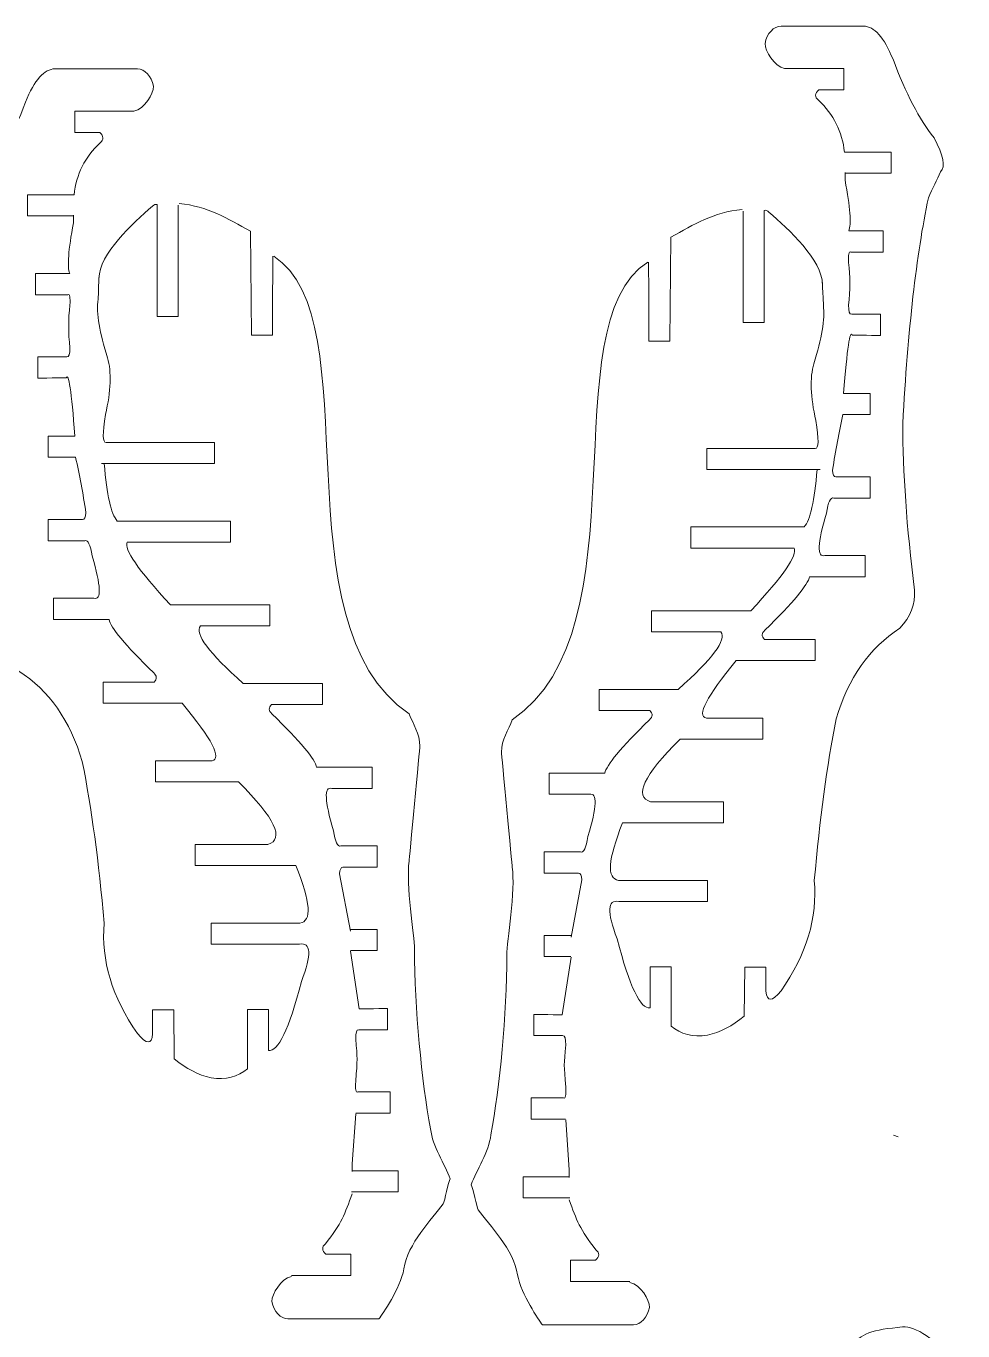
# Model space of a CAD drawing. Header units: inches. Extents: x -299 to 294, y -109 to 223.
# Drawn here: x 170.3 to 294.1, y 50.8 to 223.4 of the extents above; entities that cross this region are included whole.
import ezdxf

# ---------------------------------------------------------------- set-up
doc = ezdxf.new("R2010")
doc.units = ezdxf.units.IN
doc.header["$MEASUREMENT"] = 0
doc.layers.add('Layer 1', color=7, linetype='Continuous')

msp = doc.modelspace()

# ---------------------------------------------------------------- linework, layer by layer
at = {"layer": 'Layer 1', "color": 1, "lineweight": 9}
msp.add_lwpolyline([(284.9715, 76.693), (285.5839, 76.4704)], dxfattribs=at)
for points, knots in [([(280.9902, 223.3891), (277.6904, 223.3891), (273.3856, 223.3891), (270.0857, 223.3891), (270.0857, 223.3891), (269.1431, 223.3891), (268.2002, 222.3968), (267.9645, 221.0739), (267.9645, 221.0739), (267.9645, 220.0815), (269.1431, 218.0971), (270.5572, 217.7663)], [0, 0, 0, 0, 0.33333333, 0.33333333, 0.33333333, 0.33333334, 0.66666667, 0.66666667, 0.66666667, 0.66666668, 1, 1, 1, 1]), ([(268.0859, 95.7358), (268.2141, 94.2986), (268.8806, 94.3145), (270.0853, 95.7845), (270.0853, 95.7845), (273.451, 100.6017), (274.9166, 105.472), (274.4821, 110.3947), (274.4821, 110.3947), (275.1908, 118.4802), (276.1572, 125.5993), (277.3814, 131.752), (277.3814, 131.752), (278.9599, 137.1637), (281.7626, 141.1582), (285.7894, 143.7352), (285.7894, 143.7352), (287.2069, 145.2814), (287.8511, 146.9565), (287.7223, 148.7605), (287.7223, 148.7605), (286.6914, 157.1358), (286.176, 164.4804), (286.176, 170.7942), (286.176, 170.7942), (286.8525, 183.2606), (287.98, 193.2145), (289.5585, 200.6557), (289.5585, 200.6557), (290.1458, 201.9161), (290.6858, 203.0685), (291.1779, 204.1131), (291.1779, 204.1131), (291.8552, 204.8078), (291.5651, 206.3105), (290.3071, 208.6208), (290.3071, 208.6208), (288.3719, 211.0444), (286.5657, 214.5018), (284.8888, 218.9932), (284.8888, 218.9932), (283.6994, 221.8902), (282.3998, 223.3555), (280.9902, 223.3891)], [0, 0, 0, 0, 0.09090909, 0.09090909, 0.09090909, 0.0909091, 0.18181818, 0.18181818, 0.18181818, 0.18181819, 0.27272727, 0.27272727, 0.27272727, 0.27272728, 0.36363636, 0.36363636, 0.36363636, 0.36363637, 0.45454545, 0.45454545, 0.45454545, 0.45454546, 0.54545455, 0.54545455, 0.54545455, 0.54545456, 0.63636364, 0.63636364, 0.63636364, 0.63636365, 0.72727273, 0.72727273, 0.72727273, 0.72727274, 0.81818182, 0.81818182, 0.81818182, 0.81818183, 0.90909091, 0.90909091, 0.90909091, 0.90909092, 1, 1, 1, 1]), ([(187.0031, 90.0905), (186.8749, 88.6533), (186.2084, 88.6692), (185.0037, 90.1392), (185.0037, 90.1392), (181.638, 94.9564), (180.1724, 99.8267), (180.6069, 104.7494), (180.6069, 104.7494), (179.8982, 112.8349), (178.9318, 119.9539), (177.7076, 126.1066), (177.7076, 126.1066), (176.1291, 131.5184), (173.3264, 135.5129), (169.2996, 138.0899), (169.2996, 138.0899), (167.8822, 139.6361), (167.2379, 141.3112), (167.3667, 143.1151), (167.3667, 143.1151), (168.3976, 151.4905), (168.913, 158.8351), (168.913, 165.1489), (168.913, 165.1489), (168.2365, 177.6153), (167.109, 187.5692), (165.5305, 195.0104), (165.5305, 195.0104), (164.9432, 196.2708), (164.4032, 197.4232), (163.9111, 198.4678), (163.9111, 198.4678), (163.2338, 199.1625), (163.5239, 200.6651), (164.7819, 202.9754), (164.7819, 202.9754), (166.7171, 205.3991), (168.5233, 208.8565), (170.2002, 213.3478), (170.2002, 213.3478), (171.3896, 216.2449), (172.6892, 217.7102), (174.0988, 217.7438)], [0, 0, 0, 0, 0.09090909, 0.09090909, 0.09090909, 0.0909091, 0.18181818, 0.18181818, 0.18181818, 0.18181819, 0.27272727, 0.27272727, 0.27272727, 0.27272728, 0.36363636, 0.36363636, 0.36363636, 0.36363637, 0.45454545, 0.45454545, 0.45454545, 0.45454546, 0.54545455, 0.54545455, 0.54545455, 0.54545456, 0.63636364, 0.63636364, 0.63636364, 0.63636365, 0.72727273, 0.72727273, 0.72727273, 0.72727274, 0.81818182, 0.81818182, 0.81818182, 0.81818183, 0.90909091, 0.90909091, 0.90909091, 0.90909092, 1, 1, 1, 1]), ([(174.0988, 217.7438), (177.3986, 217.7438), (181.7034, 217.7438), (185.0033, 217.7438), (185.0033, 217.7438), (185.9459, 217.7438), (186.8888, 216.7514), (187.1245, 215.4285), (187.1245, 215.4285), (187.1245, 214.4362), (185.9459, 212.4518), (184.5318, 212.121)], [0, 0, 0, 0, 0.33333333, 0.33333333, 0.33333333, 0.33333334, 0.66666667, 0.66666667, 0.66666667, 0.66666668, 1, 1, 1, 1]), ([(270.5572, 217.7663), (270.5572, 217.7663), (278.38, 217.7663), (278.38, 217.7663), (278.38, 217.7663), (278.38, 217.7663), (278.38, 214.9724), (278.38, 214.9724), (278.38, 214.9724), (278.38, 214.9724), (275.0694, 214.9724), (275.0694, 214.9724)], [0, 0, 0, 0, 0.33333333, 0.33333333, 0.33333333, 0.33333334, 0.66666667, 0.66666667, 0.66666667, 0.66666668, 1, 1, 1, 1]), ([(184.5318, 212.121), (184.5318, 212.121), (176.709, 212.121), (176.709, 212.121), (176.709, 212.121), (176.709, 212.121), (176.709, 209.3271), (176.709, 209.3271), (176.709, 209.3271), (176.709, 209.3271), (180.0196, 209.3271), (180.0196, 209.3271)], [0, 0, 0, 0, 0.33333333, 0.33333333, 0.33333333, 0.33333334, 0.66666667, 0.66666667, 0.66666667, 0.66666668, 1, 1, 1, 1]), ([(278.4671, 206.7153), (278.4671, 206.7153), (284.645, 206.7153), (284.645, 206.7153), (284.645, 206.7153), (284.645, 206.7153), (284.645, 203.9214), (284.645, 203.9214), (284.645, 203.9214), (284.645, 203.9214), (278.5511, 203.9216), (278.5511, 203.9216)], [0, 0, 0, 0, 0.33333333, 0.33333333, 0.33333333, 0.33333334, 0.66666667, 0.66666667, 0.66666667, 0.66666668, 1, 1, 1, 1]), ([(176.622, 201.07), (176.622, 201.07), (170.444, 201.07), (170.444, 201.07), (170.444, 201.07), (170.444, 201.07), (170.444, 198.2761), (170.444, 198.2761), (170.444, 198.2761), (170.444, 198.2761), (176.5379, 198.2763), (176.5379, 198.2763)], [0, 0, 0, 0, 0.33333333, 0.33333333, 0.33333333, 0.33333334, 0.66666667, 0.66666667, 0.66666667, 0.66666668, 1, 1, 1, 1]), ([(187.5946, 199.8023), (187.5946, 199.8023), (187.5946, 184.9627), (187.5946, 184.9627), (187.5946, 184.9627), (187.5946, 184.9627), (190.3886, 184.9627), (190.3886, 184.9627), (190.3886, 184.9627), (190.3886, 184.9627), (190.3886, 199.6911), (190.3886, 199.6911)], [0, 0, 0, 0, 0.33333333, 0.33333333, 0.33333333, 0.33333334, 0.66666667, 0.66666667, 0.66666667, 0.66666668, 1, 1, 1, 1]), ([(267.8694, 199.0143), (267.8694, 199.0143), (267.8694, 184.1747), (267.8694, 184.1747), (267.8694, 184.1747), (267.8694, 184.1747), (265.0754, 184.1747), (265.0754, 184.1747), (265.0754, 184.1747), (265.0754, 184.1747), (265.0754, 198.9032), (265.0754, 198.9032)], [0, 0, 0, 0, 0.33333333, 0.33333333, 0.33333333, 0.33333334, 0.66666667, 0.66666667, 0.66666667, 0.66666668, 1, 1, 1, 1]), ([(199.9458, 196.2722), (199.9458, 196.2722), (200.066, 182.5125), (200.066, 182.5125), (200.066, 182.5125), (200.066, 182.5125), (202.86, 182.5125), (202.86, 182.5125), (202.86, 182.5125), (202.86, 182.5125), (202.8838, 192.9727), (202.8838, 192.9727)], [0, 0, 0, 0, 0.33333333, 0.33333333, 0.33333333, 0.33333334, 0.66666667, 0.66666667, 0.66666667, 0.66666668, 1, 1, 1, 1]), ([(255.5182, 195.4843), (255.5182, 195.4843), (255.398, 181.7246), (255.398, 181.7246), (255.398, 181.7246), (255.398, 181.7246), (252.604, 181.7246), (252.604, 181.7246), (252.604, 181.7246), (252.604, 181.7246), (252.5802, 192.1848), (252.5802, 192.1848)], [0, 0, 0, 0, 0.33333333, 0.33333333, 0.33333333, 0.33333334, 0.66666667, 0.66666667, 0.66666667, 0.66666668, 1, 1, 1, 1]), ([(279.0477, 196.2944), (279.0477, 196.2944), (283.5807, 196.2944), (283.5807, 196.2944), (283.5807, 196.2944), (283.5807, 196.2944), (283.5807, 193.5005), (283.5807, 193.5005), (283.5807, 193.5005), (283.5807, 193.5005), (279.3025, 193.5007), (279.3025, 193.5007)], [0, 0, 0, 0, 0.33333333, 0.33333333, 0.33333333, 0.33333334, 0.66666667, 0.66666667, 0.66666667, 0.66666668, 1, 1, 1, 1]), ([(203.0099, 192.9647), (215.9736, 184.6959), (203.2456, 144.3442), (220.9232, 132.4369), (220.9232, 132.4369), (221.3947, 131.114), (222.3375, 129.7909), (222.3375, 128.1373), (222.3375, 128.1373), (222.3375, 128.1373), (220.9232, 112.9227), (220.9232, 112.9227), (220.9232, 112.9227), (220.4518, 109.9459), (221.6304, 103.0001), (221.6304, 101.3462), (221.6304, 101.3462), (221.6304, 93.4082), (222.5732, 83.8164), (223.7516, 77.5321), (223.7516, 77.5321), (223.9873, 75.2169), (225.6374, 72.9015), (226.3445, 70.917), (226.3445, 70.917), (226.1088, 70.5863), (225.6374, 67.9403), (225.4016, 67.6095), (225.4016, 67.6095), (223.9873, 65.6251), (220.6875, 62.3175), (220.2161, 59.01), (220.2161, 59.01), (219.7448, 56.364), (217.3877, 53.0565), (216.9164, 52.3949)], [0, 0, 0, 0, 0.11111111, 0.11111111, 0.11111111, 0.11111112, 0.22222222, 0.22222222, 0.22222222, 0.22222223, 0.33333333, 0.33333333, 0.33333333, 0.33333334, 0.44444444, 0.44444444, 0.44444444, 0.44444445, 0.55555556, 0.55555556, 0.55555556, 0.55555557, 0.66666667, 0.66666667, 0.66666667, 0.66666668, 0.77777778, 0.77777778, 0.77777778, 0.77777779, 0.88888889, 0.88888889, 0.88888889, 0.8888889, 1, 1, 1, 1]), ([(252.4541, 192.1767), (239.4904, 183.908), (252.2184, 143.5562), (234.5408, 131.649), (234.5408, 131.649), (234.0693, 130.3261), (233.1265, 129.003), (233.1265, 127.3493), (233.1265, 127.3493), (233.1265, 127.3493), (234.5408, 112.1347), (234.5408, 112.1347), (234.5408, 112.1347), (235.0122, 109.158), (233.8336, 102.2121), (233.8336, 100.5583), (233.8336, 100.5583), (233.8336, 92.6203), (232.8908, 83.0285), (231.7124, 76.7442), (231.7124, 76.7442), (231.4767, 74.429), (229.8266, 72.1135), (229.1195, 70.1291), (229.1195, 70.1291), (229.3552, 69.7983), (229.8266, 67.1523), (230.0624, 66.8216), (230.0624, 66.8216), (231.4767, 64.8371), (234.7765, 61.5296), (235.2479, 58.2221), (235.2479, 58.2221), (235.7192, 55.5761), (238.0763, 52.2685), (238.5476, 51.607)], [0, 0, 0, 0, 0.11111111, 0.11111111, 0.11111111, 0.11111112, 0.22222222, 0.22222222, 0.22222222, 0.22222223, 0.33333333, 0.33333333, 0.33333333, 0.33333334, 0.44444444, 0.44444444, 0.44444444, 0.44444445, 0.55555556, 0.55555556, 0.55555556, 0.55555557, 0.66666667, 0.66666667, 0.66666667, 0.66666668, 0.77777778, 0.77777778, 0.77777778, 0.77777779, 0.88888889, 0.88888889, 0.88888889, 0.8888889, 1, 1, 1, 1]), ([(176.0413, 190.649), (176.0413, 190.649), (171.5083, 190.649), (171.5083, 190.649), (171.5083, 190.649), (171.5083, 190.649), (171.5083, 187.8551), (171.5083, 187.8551), (171.5083, 187.8551), (171.5083, 187.8551), (175.7865, 187.8553), (175.7865, 187.8553)], [0, 0, 0, 0, 0.33333333, 0.33333333, 0.33333333, 0.33333334, 0.66666667, 0.66666667, 0.66666667, 0.66666668, 1, 1, 1, 1]), ([(180.8474, 168.3227), (180.3885, 168.2578), (180.3646, 169.4855), (180.7753, 172.0061), (180.7753, 172.0061), (181.497, 175.1243), (181.5874, 177.6285), (181.0458, 179.5189), (181.0458, 179.5189), (179.9813, 182.8146), (179.562, 185.3997), (179.7879, 187.2739), (179.7879, 187.2739), (179.9108, 189.9881), (179.9519, 190.8926), (179.911, 189.9879)], [0, 0, 0, 0, 0.25, 0.25, 0.25, 0.25000001, 0.5, 0.5, 0.5, 0.50000001, 0.75, 0.75, 0.75, 0.75000001, 1, 1, 1, 1]), ([(274.6166, 167.5347), (275.0755, 167.4699), (275.0994, 168.6975), (274.6887, 171.2182), (274.6887, 171.2182), (273.967, 174.3364), (273.8766, 176.8405), (274.4182, 178.7309), (274.4182, 178.7309), (275.4827, 182.0267), (275.902, 184.6118), (275.6761, 186.486), (275.6761, 186.486), (275.5532, 189.2002), (275.5121, 190.1047), (275.553, 189.2)], [0, 0, 0, 0, 0.25, 0.25, 0.25, 0.25000001, 0.5, 0.5, 0.5, 0.50000001, 0.75, 0.75, 0.75, 0.75000001, 1, 1, 1, 1]), ([(279.4235, 185.2677), (279.4235, 185.2677), (283.249, 185.2677), (283.249, 185.2677), (283.249, 185.2677), (283.249, 185.2677), (283.249, 182.4738), (283.249, 182.4738), (283.249, 182.4738), (283.249, 182.4738), (279.4936, 182.5101), (279.4936, 182.5101)], [0, 0, 0, 0, 0.33333333, 0.33333333, 0.33333333, 0.33333334, 0.66666667, 0.66666667, 0.66666667, 0.66666668, 1, 1, 1, 1]), ([(175.6655, 179.6223), (175.6655, 179.6223), (171.84, 179.6223), (171.84, 179.6223), (171.84, 179.6223), (171.84, 179.6223), (171.84, 176.8285), (171.84, 176.8285), (171.84, 176.8285), (171.84, 176.8285), (175.5954, 176.8648), (175.5954, 176.8648)], [0, 0, 0, 0, 0.33333333, 0.33333333, 0.33333333, 0.33333334, 0.66666667, 0.66666667, 0.66666667, 0.66666668, 1, 1, 1, 1]), ([(278.3547, 174.8082), (278.3547, 174.8082), (281.8718, 174.8082), (281.8718, 174.8082), (281.8718, 174.8082), (281.8718, 174.8082), (281.8718, 172.0143), (281.8718, 172.0143), (281.8718, 172.0143), (281.8718, 172.0143), (278.2704, 172.0143), (278.2704, 172.0143)], [0, 0, 0, 0, 0.33333333, 0.33333333, 0.33333333, 0.33333334, 0.66666667, 0.66666667, 0.66666667, 0.66666668, 1, 1, 1, 1]), ([(176.7343, 169.1629), (176.7343, 169.1629), (173.2172, 169.1629), (173.2172, 169.1629), (173.2172, 169.1629), (173.2172, 169.1629), (173.2172, 166.369), (173.2172, 166.369), (173.2172, 166.369), (173.2172, 166.369), (176.8186, 166.369), (176.8186, 166.369)], [0, 0, 0, 0, 0.33333333, 0.33333333, 0.33333333, 0.33333334, 0.66666667, 0.66666667, 0.66666667, 0.66666668, 1, 1, 1, 1]), ([(180.2257, 165.5288), (180.2257, 165.5288), (195.1937, 165.5288), (195.1937, 165.5288), (195.1937, 165.5288), (195.1937, 165.5288), (195.1937, 168.3227), (195.1937, 168.3227), (195.1937, 168.3227), (195.1937, 168.3227), (180.8474, 168.3227), (180.8474, 168.3227)], [0, 0, 0, 0, 0.33333333, 0.33333333, 0.33333333, 0.33333334, 0.66666667, 0.66666667, 0.66666667, 0.66666668, 1, 1, 1, 1]), ([(275.2383, 164.7408), (275.2383, 164.7408), (260.2703, 164.7408), (260.2703, 164.7408), (260.2703, 164.7408), (260.2703, 164.7408), (260.2703, 167.5347), (260.2703, 167.5347), (260.2703, 167.5347), (260.2703, 167.5347), (274.6166, 167.5347), (274.6166, 167.5347)], [0, 0, 0, 0, 0.33333333, 0.33333333, 0.33333333, 0.33333334, 0.66666667, 0.66666667, 0.66666667, 0.66666668, 1, 1, 1, 1]), ([(277.339, 163.7572), (277.339, 163.7572), (281.8716, 163.7574), (281.8716, 163.7574), (281.8716, 163.7574), (281.8716, 163.7574), (281.8716, 160.9635), (281.8716, 160.9635), (281.8716, 160.9635), (281.8716, 160.9635), (277.048, 160.9635), (277.048, 160.9635)], [0, 0, 0, 0, 0.33333333, 0.33333333, 0.33333333, 0.33333334, 0.66666667, 0.66666667, 0.66666667, 0.66666668, 1, 1, 1, 1]), ([(277.048, 160.9635), (276.6334, 161.114), (276.3124, 160.4424), (276.0853, 158.9488), (276.0853, 158.9488), (274.9038, 154.9664), (274.8272, 153.1002), (275.8557, 153.3506)], [0, 0, 0, 0, 0.5, 0.5, 0.5, 0.50000001, 1, 1, 1, 1]), ([(177.7501, 158.1119), (177.7501, 158.1119), (173.2174, 158.1121), (173.2174, 158.1121), (173.2174, 158.1121), (173.2174, 158.1121), (173.2174, 155.3182), (173.2174, 155.3182), (173.2174, 155.3182), (173.2174, 155.3182), (178.041, 155.3182), (178.041, 155.3182)], [0, 0, 0, 0, 0.33333333, 0.33333333, 0.33333333, 0.33333334, 0.66666667, 0.66666667, 0.66666667, 0.66666668, 1, 1, 1, 1]), ([(183.6579, 155.132), (183.6579, 155.132), (197.2981, 155.132), (197.2981, 155.132), (197.2981, 155.132), (197.2981, 155.132), (197.2981, 157.9259), (197.2981, 157.9259), (197.2981, 157.9259), (197.2981, 157.9259), (182.3301, 157.9259), (182.3301, 157.9259)], [0, 0, 0, 0, 0.33333333, 0.33333333, 0.33333333, 0.33333334, 0.66666667, 0.66666667, 0.66666667, 0.66666668, 1, 1, 1, 1]), ([(271.8061, 154.344), (271.8061, 154.344), (258.1659, 154.344), (258.1659, 154.344), (258.1659, 154.344), (258.1659, 154.344), (258.1659, 157.1379), (258.1659, 157.1379), (258.1659, 157.1379), (258.1659, 157.1379), (273.1339, 157.1379), (273.1339, 157.1379)], [0, 0, 0, 0, 0.33333333, 0.33333333, 0.33333333, 0.33333334, 0.66666667, 0.66666667, 0.66666667, 0.66666668, 1, 1, 1, 1]), ([(178.041, 155.3182), (178.4556, 155.4686), (178.7766, 154.7971), (179.0037, 153.3035), (179.0037, 153.3035), (180.1852, 149.3211), (180.2618, 147.4549), (179.2333, 147.7053)], [0, 0, 0, 0, 0.5, 0.5, 0.5, 0.50000001, 1, 1, 1, 1]), ([(275.8557, 153.3506), (275.8557, 153.3506), (281.1943, 153.3506), (281.1943, 153.3506), (281.1943, 153.3506), (281.1943, 153.3506), (281.1943, 150.5567), (281.1943, 150.5567), (281.1943, 150.5567), (281.1943, 150.5567), (273.8397, 150.5567), (273.8397, 150.5567)], [0, 0, 0, 0, 0.33333333, 0.33333333, 0.33333333, 0.33333334, 0.66666667, 0.66666667, 0.66666667, 0.66666668, 1, 1, 1, 1]), ([(179.2333, 147.7053), (179.2333, 147.7053), (173.8947, 147.7053), (173.8947, 147.7053), (173.8947, 147.7053), (173.8947, 147.7053), (173.8947, 144.9114), (173.8947, 144.9114), (173.8947, 144.9114), (173.8947, 144.9114), (181.2493, 144.9114), (181.2493, 144.9114)], [0, 0, 0, 0, 0.33333333, 0.33333333, 0.33333333, 0.33333334, 0.66666667, 0.66666667, 0.66666667, 0.66666668, 1, 1, 1, 1]), ([(193.3337, 144.057), (193.3337, 144.057), (202.511, 144.057), (202.511, 144.057), (202.511, 144.057), (202.511, 144.057), (202.511, 146.8509), (202.511, 146.8509), (202.511, 146.8509), (202.511, 146.8509), (189.3668, 146.8509), (189.3668, 146.8509)], [0, 0, 0, 0, 0.33333333, 0.33333333, 0.33333333, 0.33333334, 0.66666667, 0.66666667, 0.66666667, 0.66666668, 1, 1, 1, 1]), ([(262.1303, 143.269), (262.1303, 143.269), (252.953, 143.269), (252.953, 143.269), (252.953, 143.269), (252.953, 143.269), (252.953, 146.0629), (252.953, 146.0629), (252.953, 146.0629), (252.953, 146.0629), (266.0972, 146.0629), (266.0972, 146.0629)], [0, 0, 0, 0, 0.33333333, 0.33333333, 0.33333333, 0.33333334, 0.66666667, 0.66666667, 0.66666667, 0.66666668, 1, 1, 1, 1]), ([(267.8851, 142.2652), (267.8851, 142.2652), (274.6129, 142.2654), (274.6129, 142.2654), (274.6129, 142.2654), (274.6129, 142.2654), (274.6129, 139.4715), (274.6129, 139.4715), (274.6129, 139.4715), (274.6129, 139.4715), (264.1641, 139.4715), (264.1641, 139.4715)], [0, 0, 0, 0, 0.33333333, 0.33333333, 0.33333333, 0.33333334, 0.66666667, 0.66666667, 0.66666667, 0.66666668, 1, 1, 1, 1]), ([(187.2039, 136.6199), (187.2039, 136.6199), (180.4761, 136.6201), (180.4761, 136.6201), (180.4761, 136.6201), (180.4761, 136.6201), (180.4761, 133.8262), (180.4761, 133.8262), (180.4761, 133.8262), (180.4761, 133.8262), (190.9249, 133.8262), (190.9249, 133.8262)], [0, 0, 0, 0, 0.33333333, 0.33333333, 0.33333333, 0.33333334, 0.66666667, 0.66666667, 0.66666667, 0.66666668, 1, 1, 1, 1]), ([(202.7149, 133.653), (202.7149, 133.653), (209.4426, 133.6528), (209.4426, 133.6528), (209.4426, 133.6528), (209.4426, 133.6528), (209.4426, 136.4467), (209.4426, 136.4467), (209.4426, 136.4467), (209.4426, 136.4467), (198.9939, 136.4467), (198.9939, 136.4467)], [0, 0, 0, 0, 0.33333333, 0.33333333, 0.33333333, 0.33333334, 0.66666667, 0.66666667, 0.66666667, 0.66666668, 1, 1, 1, 1]), ([(252.7491, 132.865), (252.7491, 132.865), (246.0214, 132.8648), (246.0214, 132.8648), (246.0214, 132.8648), (246.0214, 132.8648), (246.0214, 135.6587), (246.0214, 135.6587), (246.0214, 135.6587), (246.0214, 135.6587), (256.4701, 135.6587), (256.4701, 135.6587)], [0, 0, 0, 0, 0.33333333, 0.33333333, 0.33333333, 0.33333334, 0.66666667, 0.66666667, 0.66666667, 0.66666668, 1, 1, 1, 1]), ([(260.2159, 131.861), (260.2159, 131.861), (267.6812, 131.8612), (267.6812, 131.8612), (267.6812, 131.8612), (267.6812, 131.8612), (267.6812, 129.0673), (267.6812, 129.0673), (267.6812, 129.0673), (267.6812, 129.0673), (256.7284, 129.0673), (256.7284, 129.0673)], [0, 0, 0, 0, 0.33333333, 0.33333333, 0.33333333, 0.33333334, 0.66666667, 0.66666667, 0.66666667, 0.66666668, 1, 1, 1, 1]), ([(194.8731, 126.2157), (194.8731, 126.2157), (187.4078, 126.2158), (187.4078, 126.2158), (187.4078, 126.2158), (187.4078, 126.2158), (187.4078, 123.422), (187.4078, 123.422), (187.4078, 123.422), (187.4078, 123.422), (198.3606, 123.422), (198.3606, 123.422)], [0, 0, 0, 0, 0.33333333, 0.33333333, 0.33333333, 0.33333334, 0.66666667, 0.66666667, 0.66666667, 0.66666668, 1, 1, 1, 1]), ([(210.6854, 122.5675), (210.6854, 122.5675), (216.024, 122.5675), (216.024, 122.5675), (216.024, 122.5675), (216.024, 122.5675), (216.024, 125.3614), (216.024, 125.3614), (216.024, 125.3614), (216.024, 125.3614), (208.6695, 125.3614), (208.6695, 125.3614)], [0, 0, 0, 0, 0.33333333, 0.33333333, 0.33333333, 0.33333334, 0.66666667, 0.66666667, 0.66666667, 0.66666668, 1, 1, 1, 1]), ([(244.7786, 121.7796), (244.7786, 121.7796), (239.44, 121.7796), (239.44, 121.7796), (239.44, 121.7796), (239.44, 121.7796), (239.44, 124.5735), (239.44, 124.5735), (239.44, 124.5735), (239.44, 124.5735), (246.7945, 124.5735), (246.7945, 124.5735)], [0, 0, 0, 0, 0.33333333, 0.33333333, 0.33333333, 0.33333334, 0.66666667, 0.66666667, 0.66666667, 0.66666668, 1, 1, 1, 1]), ([(211.8778, 114.9547), (211.4631, 114.8042), (211.1421, 115.4758), (210.9151, 116.9693), (210.9151, 116.9693), (209.7335, 120.9518), (209.6569, 122.818), (210.6854, 122.5675)], [0, 0, 0, 0, 0.5, 0.5, 0.5, 0.50000001, 1, 1, 1, 1]), ([(243.5862, 114.1667), (244.0009, 114.0162), (244.3219, 114.6878), (244.5489, 116.1814), (244.5489, 116.1814), (245.7305, 120.1638), (245.8071, 122.03), (244.7786, 121.7796)], [0, 0, 0, 0, 0.5, 0.5, 0.5, 0.50000001, 1, 1, 1, 1]), ([(252.8342, 120.786), (252.8342, 120.786), (262.4684, 120.7862), (262.4684, 120.7862), (262.4684, 120.7862), (262.4684, 120.7862), (262.4684, 117.9923), (262.4684, 117.9923), (262.4684, 117.9923), (262.4684, 117.9923), (249.1374, 117.9923), (249.1374, 117.9923)], [0, 0, 0, 0, 0.33333333, 0.33333333, 0.33333333, 0.33333334, 0.66666667, 0.66666667, 0.66666667, 0.66666668, 1, 1, 1, 1]), ([(202.2548, 115.1406), (202.2548, 115.1406), (192.6207, 115.1408), (192.6207, 115.1408), (192.6207, 115.1408), (192.6207, 115.1408), (192.6207, 112.3469), (192.6207, 112.3469), (192.6207, 112.3469), (192.6207, 112.3469), (205.9516, 112.3469), (205.9516, 112.3469)], [0, 0, 0, 0, 0.33333333, 0.33333333, 0.33333333, 0.33333334, 0.66666667, 0.66666667, 0.66666667, 0.66666668, 1, 1, 1, 1]), ([(212.1687, 112.161), (212.1687, 112.161), (216.7013, 112.1608), (216.7013, 112.1608), (216.7013, 112.1608), (216.7013, 112.1608), (216.7013, 114.9547), (216.7013, 114.9547), (216.7013, 114.9547), (216.7013, 114.9547), (211.8778, 114.9547), (211.8778, 114.9547)], [0, 0, 0, 0, 0.33333333, 0.33333333, 0.33333333, 0.33333334, 0.66666667, 0.66666667, 0.66666667, 0.66666668, 1, 1, 1, 1]), ([(243.2953, 111.373), (243.2953, 111.373), (238.7627, 111.3728), (238.7627, 111.3728), (238.7627, 111.3728), (238.7627, 111.3728), (238.7627, 114.1667), (238.7627, 114.1667), (238.7627, 114.1667), (238.7627, 114.1667), (243.5862, 114.1667), (243.5862, 114.1667)], [0, 0, 0, 0, 0.33333333, 0.33333333, 0.33333333, 0.33333334, 0.66666667, 0.66666667, 0.66666667, 0.66666668, 1, 1, 1, 1]), ([(248.605, 110.3894), (248.605, 110.3894), (260.364, 110.3894), (260.364, 110.3894), (260.364, 110.3894), (260.364, 110.3894), (260.364, 107.5955), (260.364, 107.5955), (260.364, 107.5955), (260.364, 107.5955), (248.6534, 107.5955), (248.6534, 107.5955)], [0, 0, 0, 0, 0.33333333, 0.33333333, 0.33333333, 0.33333334, 0.66666667, 0.66666667, 0.66666667, 0.66666668, 1, 1, 1, 1]), ([(248.6536, 107.5955), (247.1216, 107.9015), (247.0413, 106.2589), (248.4118, 102.6669), (248.4118, 102.6669), (250.0565, 96.3339), (251.5077, 93.2966), (252.7649, 93.5547)], [0, 0, 0, 0, 0.5, 0.5, 0.5, 0.50000001, 1, 1, 1, 1]), ([(206.484, 104.7441), (206.484, 104.7441), (194.725, 104.7441), (194.725, 104.7441), (194.725, 104.7441), (194.725, 104.7441), (194.725, 101.9502), (194.725, 101.9502), (194.725, 101.9502), (194.725, 101.9502), (206.4356, 101.9502), (206.4356, 101.9502)], [0, 0, 0, 0, 0.33333333, 0.33333333, 0.33333333, 0.33333334, 0.66666667, 0.66666667, 0.66666667, 0.66666668, 1, 1, 1, 1]), ([(213.1844, 101.1099), (213.1844, 101.1099), (216.7015, 101.1099), (216.7015, 101.1099), (216.7015, 101.1099), (216.7015, 101.1099), (216.7015, 103.9038), (216.7015, 103.9038), (216.7015, 103.9038), (216.7015, 103.9038), (213.1002, 103.9038), (213.1002, 103.9038)], [0, 0, 0, 0, 0.33333333, 0.33333333, 0.33333333, 0.33333334, 0.66666667, 0.66666667, 0.66666667, 0.66666668, 1, 1, 1, 1]), ([(206.4354, 101.9502), (207.9674, 102.2562), (208.0477, 100.6135), (206.6772, 97.0216), (206.6772, 97.0216), (205.0325, 90.6886), (203.5813, 87.6513), (202.3241, 87.9094)], [0, 0, 0, 0, 0.5, 0.5, 0.5, 0.50000001, 1, 1, 1, 1]), ([(242.2796, 100.322), (242.2796, 100.322), (238.7625, 100.322), (238.7625, 100.322), (238.7625, 100.322), (238.7625, 100.322), (238.7625, 103.1159), (238.7625, 103.1159), (238.7625, 103.1159), (238.7625, 103.1159), (242.3638, 103.1159), (242.3638, 103.1159)], [0, 0, 0, 0, 0.33333333, 0.33333333, 0.33333333, 0.33333334, 0.66666667, 0.66666667, 0.66666667, 0.66666668, 1, 1, 1, 1]), ([(252.7649, 93.5547), (252.7649, 93.5547), (252.7649, 98.9528), (252.7649, 98.9528), (252.7649, 98.9528), (252.7649, 98.9528), (255.5589, 98.9528), (255.5589, 98.9528), (255.5589, 98.9528), (255.5589, 98.9528), (255.5589, 91.1315), (255.5589, 91.1315)], [0, 0, 0, 0, 0.33333333, 0.33333333, 0.33333333, 0.33333334, 0.66666667, 0.66666667, 0.66666667, 0.66666668, 1, 1, 1, 1]), ([(265.228, 92.4391), (265.228, 92.4391), (265.2846, 98.9298), (265.2846, 98.9298), (265.2846, 98.9298), (265.2846, 98.9298), (268.0786, 98.9298), (268.0786, 98.9298), (268.0786, 98.9298), (268.0786, 98.9298), (268.0859, 95.7356), (268.0859, 95.7356)], [0, 0, 0, 0, 0.33333333, 0.33333333, 0.33333333, 0.33333334, 0.66666667, 0.66666667, 0.66666667, 0.66666668, 1, 1, 1, 1]), ([(189.861, 86.7937), (189.861, 86.7937), (189.8044, 93.2845), (189.8044, 93.2845), (189.8044, 93.2845), (189.8044, 93.2845), (187.0104, 93.2845), (187.0104, 93.2845), (187.0104, 93.2845), (187.0104, 93.2845), (187.0031, 90.0903), (187.0031, 90.0903)], [0, 0, 0, 0, 0.33333333, 0.33333333, 0.33333333, 0.33333334, 0.66666667, 0.66666667, 0.66666667, 0.66666668, 1, 1, 1, 1]), ([(202.3241, 87.9094), (202.3241, 87.9094), (202.3241, 93.3075), (202.3241, 93.3075), (202.3241, 93.3075), (202.3241, 93.3075), (199.5301, 93.3075), (199.5301, 93.3075), (199.5301, 93.3075), (199.5301, 93.3075), (199.5301, 85.4862), (199.5301, 85.4862)], [0, 0, 0, 0, 0.33333333, 0.33333333, 0.33333333, 0.33333334, 0.66666667, 0.66666667, 0.66666667, 0.66666668, 1, 1, 1, 1]), ([(214.2532, 90.6505), (214.2532, 90.6505), (218.0787, 90.6505), (218.0787, 90.6505), (218.0787, 90.6505), (218.0787, 90.6505), (218.0787, 93.4444), (218.0787, 93.4444), (218.0787, 93.4444), (218.0787, 93.4444), (214.3233, 93.408), (214.3233, 93.408)], [0, 0, 0, 0, 0.33333333, 0.33333333, 0.33333333, 0.33333334, 0.66666667, 0.66666667, 0.66666667, 0.66666668, 1, 1, 1, 1]), ([(241.2108, 89.8625), (241.2108, 89.8625), (237.3853, 89.8625), (237.3853, 89.8625), (237.3853, 89.8625), (237.3853, 89.8625), (237.3853, 92.6564), (237.3853, 92.6564), (237.3853, 92.6564), (237.3853, 92.6564), (241.1407, 92.6201), (241.1407, 92.6201)], [0, 0, 0, 0, 0.33333333, 0.33333333, 0.33333333, 0.33333334, 0.66666667, 0.66666667, 0.66666667, 0.66666668, 1, 1, 1, 1]), ([(255.5589, 91.1315), (256.8135, 90.049), (258.4142, 89.6448), (260.3612, 89.9198), (260.3612, 89.9198), (262.0283, 90.3075), (263.6507, 91.1476), (265.228, 92.4393)], [0, 0, 0, 0, 0.5, 0.5, 0.5, 0.50000001, 1, 1, 1, 1]), ([(199.5301, 85.4862), (198.2755, 84.4037), (196.6748, 83.9995), (194.7278, 84.2744), (194.7278, 84.2744), (193.0607, 84.6622), (191.4383, 85.5023), (189.861, 86.7939)], [0, 0, 0, 0, 0.5, 0.5, 0.5, 0.50000001, 1, 1, 1, 1]), ([(213.8774, 79.6238), (213.8774, 79.6238), (218.4105, 79.6238), (218.4105, 79.6238), (218.4105, 79.6238), (218.4105, 79.6238), (218.4105, 82.4177), (218.4105, 82.4177), (218.4105, 82.4177), (218.4105, 82.4177), (214.1322, 82.4175), (214.1322, 82.4175)], [0, 0, 0, 0, 0.33333333, 0.33333333, 0.33333333, 0.33333334, 0.66666667, 0.66666667, 0.66666667, 0.66666668, 1, 1, 1, 1]), ([(241.5866, 78.8359), (241.5866, 78.8359), (237.0535, 78.8359), (237.0535, 78.8359), (237.0535, 78.8359), (237.0535, 78.8359), (237.0535, 81.6297), (237.0535, 81.6297), (237.0535, 81.6297), (237.0535, 81.6297), (241.3318, 81.6296), (241.3318, 81.6296)], [0, 0, 0, 0, 0.33333333, 0.33333333, 0.33333333, 0.33333334, 0.66666667, 0.66666667, 0.66666667, 0.66666668, 1, 1, 1, 1]), ([(213.2968, 69.2029), (213.2968, 69.2029), (219.4747, 69.2029), (219.4747, 69.2029), (219.4747, 69.2029), (219.4747, 69.2029), (219.4747, 71.9968), (219.4747, 71.9968), (219.4747, 71.9968), (219.4747, 71.9968), (213.3809, 71.9966), (213.3809, 71.9966)], [0, 0, 0, 0, 0.33333333, 0.33333333, 0.33333333, 0.33333334, 0.66666667, 0.66666667, 0.66666667, 0.66666668, 1, 1, 1, 1]), ([(242.1672, 68.4149), (242.1672, 68.4149), (235.9893, 68.4149), (235.9893, 68.4149), (235.9893, 68.4149), (235.9893, 68.4149), (235.9893, 71.2088), (235.9893, 71.2088), (235.9893, 71.2088), (235.9893, 71.2088), (242.0831, 71.2086), (242.0831, 71.2086)], [0, 0, 0, 0, 0.33333333, 0.33333333, 0.33333333, 0.33333334, 0.66666667, 0.66666667, 0.66666667, 0.66666668, 1, 1, 1, 1]), ([(205.3869, 58.1518), (205.3869, 58.1518), (213.2098, 58.1518), (213.2098, 58.1518), (213.2098, 58.1518), (213.2098, 58.1518), (213.2098, 60.9457), (213.2098, 60.9457), (213.2098, 60.9457), (213.2098, 60.9457), (209.8991, 60.9457), (209.8991, 60.9457)], [0, 0, 0, 0, 0.33333333, 0.33333333, 0.33333333, 0.33333334, 0.66666667, 0.66666667, 0.66666667, 0.66666668, 1, 1, 1, 1]), ([(250.0771, 57.3639), (250.0771, 57.3639), (242.2542, 57.3639), (242.2542, 57.3639), (242.2542, 57.3639), (242.2542, 57.3639), (242.2542, 60.1578), (242.2542, 60.1578), (242.2542, 60.1578), (242.2542, 60.1578), (245.5649, 60.1578), (245.5649, 60.1578)], [0, 0, 0, 0, 0.33333333, 0.33333333, 0.33333333, 0.33333334, 0.66666667, 0.66666667, 0.66666667, 0.66666668, 1, 1, 1, 1]), ([(216.9164, 52.3949), (213.6166, 52.3949), (208.1953, 52.3949), (204.8954, 52.3949), (204.8954, 52.3949), (203.9528, 52.3949), (203.0099, 53.3872), (202.7742, 54.7101), (202.7742, 54.7101), (202.7742, 55.7025), (203.9528, 57.6869), (205.3669, 58.0177)], [0, 0, 0, 0, 0.33333333, 0.33333333, 0.33333333, 0.33333334, 0.66666667, 0.66666667, 0.66666667, 0.66666668, 1, 1, 1, 1]), ([(238.5476, 51.607), (241.8474, 51.607), (247.2687, 51.607), (250.5686, 51.607), (250.5686, 51.607), (251.5112, 51.607), (252.4541, 52.5993), (252.6898, 53.9222), (252.6898, 53.9222), (252.6898, 54.9145), (251.5112, 56.899), (250.0971, 57.2297)], [0, 0, 0, 0, 0.33333333, 0.33333333, 0.33333333, 0.33333334, 0.66666667, 0.66666667, 0.66666667, 0.66666668, 1, 1, 1, 1]), ([(280.6075, 36.8656), (278.6481, 36.9035), (278.3497, 36.012), (279.7126, 34.1896), (279.7126, 34.1896), (281.9865, 32.17), (284.7441, 31.6367), (287.9851, 32.5901), (287.9851, 32.5901), (291.5008, 33.8661), (293.4036, 36.0473), (293.6939, 39.1335), (293.6939, 39.1335), (294.1253, 43.3984), (293.6238, 46.242), (292.1899, 47.6641), (292.1899, 47.6641), (289.4001, 50.5399), (287.1585, 51.7355), (285.4652, 51.2507), (285.4652, 51.2507), (281.8211, 50.9433), (279.918, 50.0873), (279.7568, 48.6819), (279.7568, 48.6819), (279.4666, 47.439), (279.7568, 46.7433), (280.6273, 46.5944)], [0, 0, 0, 0, 0.14285714, 0.14285714, 0.14285714, 0.14285715, 0.28571429, 0.28571429, 0.28571429, 0.2857143, 0.42857143, 0.42857143, 0.42857143, 0.42857144, 0.57142857, 0.57142857, 0.57142857, 0.57142858, 0.71428571, 0.71428571, 0.71428571, 0.71428572, 0.85714286, 0.85714286, 0.85714286, 0.85714287, 1, 1, 1, 1])]:
    msp.add_open_spline(points, degree=3, knots=knots, dxfattribs=at)
for points in [[(275.0694, 214.9724), (274.5392, 214.4696), (274.5212, 214.0121), (275.0156, 213.6004)], [(275.0156, 213.6004), (277.0311, 211.7118), (278.1816, 209.4165), (278.4671, 206.7151)], [(180.0196, 209.3271), (180.5498, 208.8243), (180.5679, 208.3668), (180.0734, 207.9551)], [(180.0734, 207.9551), (178.0579, 206.0665), (176.9074, 203.7711), (176.622, 201.0698)], [(278.5511, 203.0167), (278.5511, 203.9216), (278.5513, 204.2231), (278.5511, 203.9216)], [(278.5511, 203.0167), (279.2239, 199.4167), (279.3895, 197.1759), (279.0477, 196.2942)], [(176.5379, 197.3714), (176.5379, 198.2763), (176.5377, 198.5778), (176.5379, 198.2763)], [(179.911, 189.9879), (179.911, 193.2954), (184.3894, 197.2645), (186.9821, 199.5797)], [(186.9821, 199.5797), (187.2053, 199.7701), (187.4098, 199.8441), (187.5946, 199.8023)], [(190.5177, 199.9105), (194.289, 199.5797), (196.8817, 197.9259), (199.9458, 196.2722)], [(264.9463, 199.1226), (261.175, 198.7918), (258.5823, 197.1379), (255.5182, 195.4843)], [(268.4819, 198.7918), (268.2587, 198.9821), (268.0542, 199.0562), (267.8694, 199.0143)], [(275.553, 189.2), (275.553, 192.5075), (271.0746, 196.4766), (268.4819, 198.7918)], [(176.5379, 197.3714), (175.8651, 193.7713), (175.6995, 191.5306), (176.0413, 190.6488)], [(279.0226, 192.1017), (278.9477, 193.1542), (279.041, 193.6205), (279.3025, 193.5007)], [(279.0226, 192.1017), (279.2323, 190.3452), (279.2325, 188.4707), (279.0226, 186.479)], [(176.0664, 186.4564), (176.1413, 187.5089), (176.048, 187.9752), (175.7865, 187.8553)], [(176.0664, 186.4564), (175.8567, 184.6998), (175.8565, 182.8254), (176.0664, 180.8337)], [(279.0226, 186.479), (279.0041, 185.6552), (279.1375, 185.2514), (279.4235, 185.2677)], [(279.4936, 182.5101), (279.1972, 183.3137), (278.8177, 180.7464), (278.3547, 174.808)], [(176.0664, 180.8337), (176.0849, 180.0099), (175.9515, 179.606), (175.6655, 179.6223)], [(175.5954, 176.8648), (175.8918, 177.6684), (176.2713, 175.1011), (176.7343, 169.1627)], [(278.2704, 172.0143), (277.7467, 169.7033), (277.2902, 167.2482), (276.9011, 164.6493)], [(176.8186, 166.369), (177.3423, 164.0579), (177.7988, 161.6029), (178.1879, 159.004)], [(182.3301, 157.9259), (181.5133, 158.8489), (180.9401, 161.3833), (180.6103, 165.5288)], [(273.1339, 157.1379), (273.9507, 158.0609), (274.5239, 160.5953), (274.8537, 164.7408)], [(276.9011, 164.6493), (276.9359, 164.0658), (277.0818, 163.7682), (277.3391, 163.7572)], [(178.1879, 159.004), (178.1531, 158.4205), (178.0072, 158.1229), (177.7499, 158.1119)], [(189.3668, 146.8509), (185.0769, 151.4572), (183.1741, 154.2177), (183.6579, 155.132)], [(266.0972, 146.0629), (270.3871, 150.6692), (272.2899, 153.4297), (271.8061, 154.344)], [(273.8399, 150.5567), (273.6761, 149.532), (271.7112, 147.1734), (267.9444, 143.4812)], [(181.2491, 144.9114), (181.4129, 143.8867), (183.3778, 141.528), (187.1446, 137.8359)], [(198.9939, 136.4467), (194.43, 140.4788), (192.5433, 143.0156), (193.3337, 144.057)], [(256.4701, 135.6587), (261.034, 139.6908), (262.9207, 142.2276), (262.1303, 143.269)], [(267.9444, 143.4812), (267.4982, 143.0866), (267.4785, 142.6814), (267.8851, 142.2652)], [(264.1641, 139.4715), (260.2159, 134.6839), (258.8998, 132.147), (260.2159, 131.861)], [(187.1446, 137.8359), (187.5908, 137.4413), (187.6105, 137.0361), (187.2039, 136.6199)], [(190.9249, 133.8262), (194.8731, 129.0386), (196.1892, 126.5016), (194.8731, 126.2157)], [(202.7742, 132.4369), (202.3279, 132.8315), (202.3083, 133.2367), (202.7149, 133.653)], [(208.6697, 125.3614), (208.5058, 126.3862), (206.5409, 128.7448), (202.7742, 132.4369)], [(246.7943, 124.5735), (246.9582, 125.5982), (248.9231, 127.9568), (252.6898, 131.649)], [(252.6898, 131.649), (253.1361, 132.0436), (253.1557, 132.4488), (252.7491, 132.865)], [(256.7284, 129.0673), (251.8984, 124.255), (250.6002, 121.4945), (252.834, 120.786)], [(198.3606, 123.422), (203.1906, 118.6096), (204.4888, 115.8491), (202.255, 115.1406)], [(249.1374, 117.9923), (247.1864, 113.1471), (247.009, 110.6129), (248.6052, 110.3894)], [(205.9516, 112.3469), (207.9026, 107.5018), (208.08, 104.9676), (206.4838, 104.7441)], [(211.7308, 111.2688), (211.7656, 111.8524), (211.9116, 112.15), (212.1689, 112.161)], [(213.1451, 103.6616), (213.1451, 103.6616), (211.7308, 111.2688), (211.7308, 111.2688)], [(242.3189, 102.8737), (242.3189, 102.8737), (243.7332, 110.4809), (243.7332, 110.4809)], [(243.7332, 110.4809), (243.6984, 111.0644), (243.5524, 111.362), (243.2951, 111.373)], [(214.3235, 93.4082), (214.3235, 93.4082), (213.1451, 101.0154), (213.1451, 101.0154)], [(241.1405, 92.6203), (241.1405, 92.6203), (242.3189, 100.2275), (242.3189, 100.2275)], [(213.8523, 89.4392), (213.8338, 90.263), (213.9672, 90.6668), (214.2532, 90.6505)], [(241.6117, 88.6512), (241.6302, 89.475), (241.4968, 89.8788), (241.2108, 89.8625)], [(213.8523, 83.8164), (214.0878, 86.7932), (214.0878, 86.7932), (213.8523, 89.4392)], [(241.6117, 83.0285), (241.3762, 86.0052), (241.3762, 86.0052), (241.6117, 88.6512)], [(213.8523, 83.8164), (213.7775, 82.764), (213.8708, 82.2977), (214.1322, 82.4175)], [(241.6117, 83.0285), (241.6865, 81.976), (241.5932, 81.5097), (241.3318, 81.6296)], [(213.3809, 72.9015), (213.3809, 72.9015), (213.8523, 79.5166), (213.8523, 79.5166)], [(242.0831, 72.1135), (242.0831, 72.1135), (241.6117, 78.7286), (241.6117, 78.7286)], [(213.3809, 72.9015), (213.3809, 71.9966), (213.3811, 71.6951), (213.3809, 71.9966)], [(242.0831, 72.1135), (242.0831, 71.2086), (242.0829, 70.9071), (242.0831, 71.2086)], [(209.8453, 62.3175), (211.9666, 64.9635), (212.438, 66.2866), (213.3809, 68.9326)], [(245.6187, 61.5296), (243.4974, 64.1756), (243.026, 65.4987), (242.0831, 68.1447)], [(209.8991, 60.9457), (209.369, 61.4486), (209.3509, 61.906), (209.8453, 62.3177)], [(245.5649, 60.1578), (246.095, 60.6606), (246.1131, 61.1181), (245.6187, 61.5298)]]:
    msp.add_open_spline(points, degree=3, dxfattribs=at)

doc.saveas('drawing.dxf')
